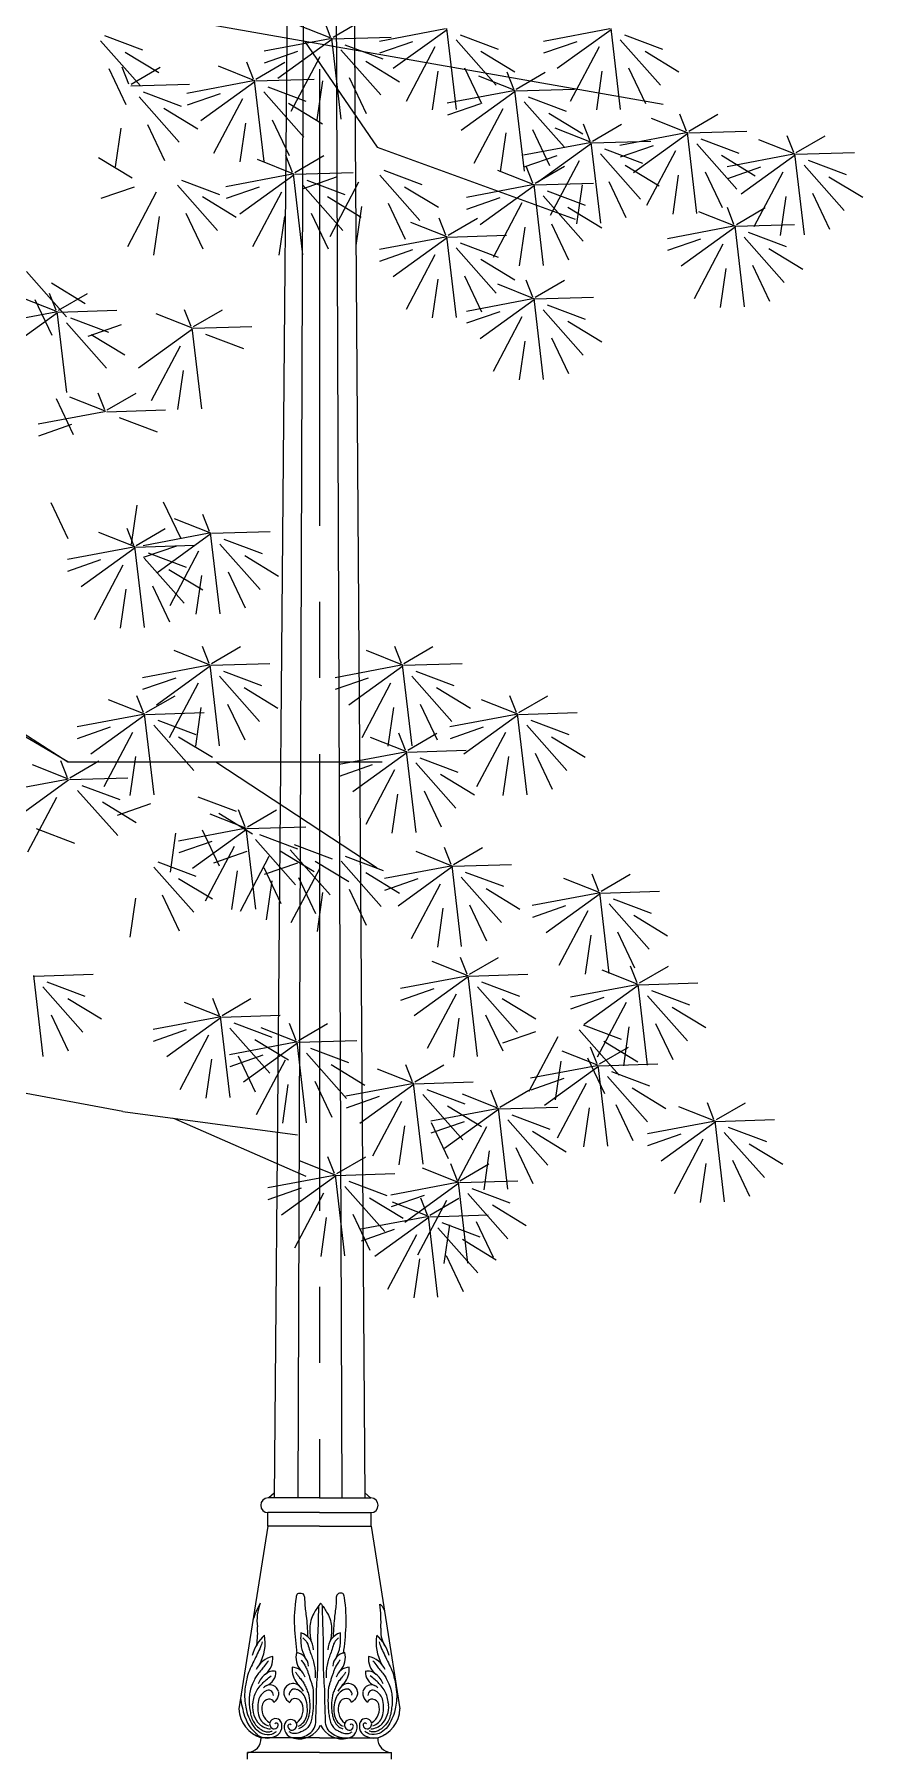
# Model space of a CAD drawing. Header units: metres. Extents: x 563124 to 573994, y 2062953 to 2068466.
# Drawn here: x 572542.9 to 572545.77, y 2065112.97 to 2065118.92 of the extents above; entities that cross this region are included whole.
import ezdxf

# ---------------------------------------------------------------- set-up
doc = ezdxf.new("R2010")
doc.units = ezdxf.units.M
doc.linetypes.add('CENTER2', pattern=[1.125, 0.75, -0.125, 0.125, -0.125])
for name, color, linetype in [('1-CAY XANH', 7, 'CONTINUOUS'), ('Den', 7, 'CONTINUOUS'), ('MATCATDUONG', 8, 'CONTINUOUS')]:
    doc.layers.add(name, color=color, linetype=linetype)

# ---------------------------------------------------------------- blocks, each defined once
blk = doc.blocks.new('den2')
at = {"layer": 'Den', "color": 7}
for p, q in [((-0.451, 52.896), (-0.749, 18.16)), ((0.492, 52.861), (0.738, 18.16)), ((-0.005, 18.16), (-0.85, 18.16)), ((-0.748, 18.238), (-0.836, 18.16)), ((-0.005, 18.16), (0.84, 18.16)), ((0.738, 18.244), (0.834, 18.16)), ((-0.854, 17.696), (-0.854, 17.92)), ((0.844, 17.696), (0.844, 17.92)), ((-0.854, 17.696), (-1.328, 14.698)), ((0.844, 17.696), (1.317, 14.698)), ((-1.187, 13.873), (-1.187, 13.978)), ((1.177, 13.873), (1.177, 13.978))]:
    blk.add_line(p, q, dxfattribs=at)
at = {"layer": 'Den', "color": 8}
for p, q in [((-0.24, 52.868), (-0.359, 18.16)), ((0.227, 52.881), (0.365, 18.16)), ((-0.005, 17.92), (-0.854, 17.92)), ((-0.005, 17.92), (-0.85, 17.92)), ((-0.005, 17.92), (0.844, 17.92)), ((-0.005, 17.696), (-0.854, 17.696)), ((-0.005, 17.696), (0.844, 17.696)), ((-0.005, 14.22), (-0.963, 14.22)), ((-0.005, 14.22), (0.952, 14.22)), ((-0.005, 14.22), (0.952, 14.22)), ((-0.005, 13.978), (-1.187, 13.978)), ((-0.005, 13.978), (1.177, 13.978))]:
    blk.add_line(p, q, dxfattribs=at)
at = {"layer": 'Den', "color": 5, "linetype": 'CENTER2', "ltscale": 10}
blk.add_line((-0.004, 52.878), (-0.006, 18.16), dxfattribs=at)
at = {"layer": 'Den', "color": 7}
for centre, radius, start, end in [((-0.85, 18.04), 0.12, 90, 270), ((0.84, 18.04), 0.12, 270, 90), ((-0.799, 14.723), 0.529, 182.7361, 251.9742), ((0.789, 14.723), 0.529, 288.0258, 357.2639), ((-1.197, 14.211), 0.234, 272.3234, 2.074), ((1.186, 14.211), 0.234, 177.926, 267.6766)]:
    blk.add_arc(centre, radius, start, end, dxfattribs=at)
at = {"layer": 'Den', "color": 8}
for centre, radius, start, end in [((0.361, 15.689), 1.532, 151.0141, 162.13), ((-0.237, 16.146), 0.795, 158.9473, 187.5671), ((-1.357, 16.123), 2.363, 357.6044, 7.11), ((-0.389, 15.366), 0.751, 133.7354, 163.7783), ((-2.198, 15.938), 1.178, 350.7904, 5.0433), ((-1.614, 15.782), 0.717, 330.204, 10.2208), ((0.601, 15.849), 0.915, 174.0376, 188.402), ((-0.385, 15.674), 0.28, 358.5171, 74.2954), ((0.414, 15.674), 0.28, 105.7046, 181.4829), ((-0.572, 15.849), 0.915, 351.598, 5.9624), ((1.643, 15.782), 0.717, 169.7792, 209.796), ((0.418, 15.366), 0.751, 16.2217, 46.2646), ((1.4, 15.968), 0.4, 171.9075, 213.1477), ((-0.685, 15.165), 0.403, 102.7156, 153.7404), ((-1.093, 15.518), 0.322, 308.6914, 7.1951), ((-0.047, 15.543), 0.344, 166.5414, 217.9278), ((-0.432, 15.378), 0.25, 4.9041, 78.5629), ((0.394, 15.86), 0.712, 191.681, 206.1964), ((0.461, 15.378), 0.25, 101.4371, 175.0959), ((-0.365, 15.86), 0.712, 333.8036, 348.319), ((0.076, 15.543), 0.344, 322.0722, 13.4586), ((1.122, 15.518), 0.322, 172.8049, 231.3086), ((0.714, 15.165), 0.403, 26.2596, 77.2844), ((-0.695, 14.992), 0.337, 125.5722, 160.074), ((-0.761, 15.12), 0.196, 77.743, 131.6503), ((-0.954, 15.3), 0.234, 290.768, 2.8036), ((-0.076, 15.356), 0.38, 176.4046, 219.414), ((-0.46, 15.149), 0.23, 17.6374, 88.6668), ((0.489, 15.149), 0.23, 91.3332, 162.3626), ((0.105, 15.356), 0.38, 320.586, 3.5954), ((0.983, 15.3), 0.234, 177.1964, 249.232), ((0.79, 15.12), 0.196, 48.3497, 102.257), ((0.724, 14.992), 0.337, 19.926, 54.4278), ((-0.782, 14.785), 0.23, 118.0463, 167.0911), ((-0.82, 14.944), 0.146, 67.7783, 137.0148), ((-0.843, 14.921), 0.082, 357.4618, 125.2656), ((-0.816, 14.95), 0.14, 11.9811, 68.3401), ((-0.816, 14.95), 0.14, 11.9811, 68.3401), ((-0.446, 14.963), 0.147, 118.2329, 174.5919), ((-0.442, 14.958), 0.154, 49.5582, 118.7947), ((-0.415, 14.936), 0.0862, 61.3074, 189.1112), ((-0.462, 14.787), 0.242, 19.4819, 68.5267), ((-0.867, 14.617), 0.704, 31.9376, 44.9931), ((0.491, 14.787), 0.242, 111.4733, 160.5181), ((0.896, 14.617), 0.704, 135.0069, 148.0624), ((0.471, 14.958), 0.154, 61.2053, 130.4418), ((0.444, 14.936), 0.0862, 350.8888, 118.6926), ((0.475, 14.963), 0.147, 5.4081, 61.7671), ((0.845, 14.95), 0.14, 111.6599, 168.0189), ((0.845, 14.95), 0.14, 111.6599, 168.0189), ((0.872, 14.921), 0.082, 54.7344, 182.5382), ((0.849, 14.944), 0.146, 42.9852, 112.2217), ((0.811, 14.785), 0.23, 12.9089, 61.9537), ((-0.693, 14.729), 0.411, 175.192, 223.3153), ((-0.505, 14.72), 0.515, 166.9535, 197.5306), ((-0.683, 14.698), 0.268, 163.6762, 238.7056), ((-0.83, 14.742), 0.114, 94.9061, 164.0131), ((-0.828, 14.784), 0.0732, 13.0849, 99.5678), ((-0.414, 14.791), 0.0768, 87.0051, 173.4881), ((-0.407, 14.747), 0.12, 22.5599, 91.6669), ((-0.554, 14.684), 0.281, 307.8674, 22.8968), ((-0.743, 14.686), 0.54, 349.0424, 19.6195), ((0.772, 14.686), 0.54, 160.3805, 190.9576), ((0.583, 14.684), 0.281, 157.1032, 232.1326), ((0.435, 14.747), 0.12, 88.3331, 157.4401), ((0.443, 14.791), 0.0768, 6.5119, 92.9949), ((0.857, 14.784), 0.0732, 80.4322, 166.9151), ((0.712, 14.698), 0.268, 301.2944, 16.3238), ((0.859, 14.742), 0.114, 15.9869, 85.0939), ((0.721, 14.729), 0.411, 316.6847, 4.808), ((0.534, 14.72), 0.515, 342.4694, 13.0465), ((-0.776, 14.641), 0.232, 198.9169, 253.3895), ((-0.788, 14.667), 0.3, 227.2398, 265.5721), ((-0.74, 14.451), 0.0845, 167.7566, 264.8099), ((-0.727, 14.436), 0.101, 29.8809, 160.8842), ((-0.796, 14.409), 0.175, 284.404, 26.2385), ((-0.747, 14.432), 0.0642, 269.8464, 354.8546), ((-0.713, 14.432), 0.0304, 347.338, 142.8713), ((-0.402, 14.396), 0.184, 160.3345, 262.1689), ((-0.478, 14.416), 0.106, 25.6887, 156.692), ((-0.492, 14.411), 0.0319, 43.7017, 199.235), ((-0.456, 14.414), 0.0674, 191.7184, 276.7265), ((-0.466, 14.434), 0.0887, 281.763, 18.8164), ((-0.339, 14.596), 0.392, 256.9616, 334.331), ((-0.451, 14.635), 0.243, 293.1835, 347.6561), ((0.368, 14.596), 0.392, 205.669, 283.0384), ((0.48, 14.635), 0.243, 192.3439, 246.8165), ((0.495, 14.434), 0.0887, 161.1836, 258.237), ((0.507, 14.416), 0.106, 23.308, 154.3113), ((0.431, 14.396), 0.184, 277.8311, 19.6655), ((0.485, 14.414), 0.0674, 263.2735, 348.2816), ((0.521, 14.411), 0.0319, 340.765, 136.2983), ((0.825, 14.409), 0.175, 153.7615, 255.596), ((0.756, 14.436), 0.101, 19.1158, 150.1191), ((0.742, 14.432), 0.0304, 37.1287, 192.662), ((0.776, 14.432), 0.0642, 185.1454, 270.1536), ((0.769, 14.451), 0.0845, 275.1901, 12.2434), ((0.817, 14.667), 0.3, 274.4279, 312.7602), ((0.805, 14.641), 0.232, 286.6105, 341.0831), ((-0.863, 14.489), 0.273, 231.5883, 293.8669), ((0.892, 14.489), 0.273, 246.1331, 308.4117)]:
    blk.add_arc(centre, radius, start, end, dxfattribs=at)
at = {"layer": 'Den', "color": 8, "linetype": 'Continuous', "ltscale": 0.5}
for points in [[(-0.371, 15.606), (-0.384, 16.528), (-0.359, 16.589), (-0.285, 16.589), (-0.248, 16.454), (-0.224, 16.221), (-0.199, 15.889)], [(0.391, 15.606), (0.404, 16.528), (0.379, 16.589), (0.305, 16.589), (0.268, 16.454), (0.244, 16.221), (0.219, 15.889)]]:
    blk.add_spline(points, degree=3, dxfattribs=at)
at = {"layer": 'Den', "color": 8}
for points in [[(-0.369, 14.214), (-0.244, 14.249), (-0.148, 14.308), (-0.08, 14.408), (-0.064, 14.541), (-0.058, 14.712), (-0.055, 14.846), (-0.049, 15.071), (-0.035, 15.283), (-0.034, 15.507), (-0.034, 15.659), (-0.028, 15.945), (-0.022, 16.102), (-0.016, 16.394)], [(0.014, 16.432), (-0.039, 16.361), (-0.084, 16.287), (-0.136, 16.179), (-0.163, 16.053), (-0.147, 15.833), (-0.144, 15.818)], [(0.014, 16.432), (0.068, 16.361), (0.113, 16.287), (0.165, 16.179), (0.192, 16.053), (0.176, 15.833), (0.173, 15.818)], [(0.398, 14.214), (0.273, 14.249), (0.177, 14.308), (0.109, 14.408), (0.093, 14.541), (0.087, 14.712), (0.084, 14.846), (0.078, 15.071), (0.064, 15.283), (0.063, 15.507), (0.063, 15.659), (0.057, 15.945), (0.051, 16.102), (0.045, 16.394)], [(0.987, 16.416), (1.008, 16.4), (1.06, 16.32), (1.064, 16.314)], [(-0.279, 15.865), (-0.211, 15.786), (-0.172, 15.678), (-0.138, 15.577), (-0.11, 15.492), (-0.087, 15.39), (-0.076, 15.305), (-0.076, 15.204)], [(0.308, 15.865), (0.24, 15.786), (0.201, 15.678), (0.167, 15.577), (0.139, 15.492), (0.116, 15.39), (0.105, 15.305), (0.105, 15.204)], [(-0.946, 15.799), (-0.974, 15.713), (-1.027, 15.599), (-1.083, 15.481), (-1.142, 15.359), (-1.19, 15.225), (-1.223, 15.058), (-1.235, 14.893), (-1.219, 14.755), (-1.196, 14.642), (-1.14, 14.495), (-1.062, 14.375), (-0.944, 14.294), (-0.788, 14.282), (-0.712, 14.326)], [(0.975, 15.799), (1.003, 15.713), (1.056, 15.599), (1.112, 15.481), (1.171, 15.359), (1.219, 15.225), (1.252, 15.058), (1.264, 14.893), (1.248, 14.755), (1.225, 14.642), (1.169, 14.495), (1.091, 14.375), (0.973, 14.294), (0.817, 14.282), (0.741, 14.326)], [(-0.84, 15.487), (-0.907, 15.406), (-0.959, 15.338), (-1.02, 15.264), (-1.064, 15.193), (-1.103, 15.109), (-1.145, 14.992), (-1.158, 14.89), (-1.16, 14.789), (-1.148, 14.686), (-1.13, 14.587), (-1.095, 14.497), (-1.037, 14.417), (-0.965, 14.356), (-0.896, 14.325), (-0.837, 14.32), (-0.781, 14.332)], [(-1.103, 14.763), (-1.09, 14.839), (-1.063, 14.943), (-1.013, 15.029), (-0.943, 15.113), (-0.881, 15.173), (-0.801, 15.241)], [(-0.308, 15.503), (-0.268, 15.447), (-0.228, 15.379), (-0.203, 15.321), (-0.185, 15.267), (-0.166, 15.213), (-0.145, 15.149), (-0.129, 15.097), (-0.112, 15.029), (-0.108, 14.95), (-0.106, 14.85), (-0.108, 14.741), (-0.114, 14.652), (-0.128, 14.566), (-0.148, 14.479), (-0.184, 14.405), (-0.24, 14.354), (-0.294, 14.325), (-0.363, 14.298), (-0.443, 14.293), (-0.502, 14.321)], [(-0.397, 15.299), (-0.368, 15.258), (-0.331, 15.208), (-0.281, 15.15), (-0.248, 15.088), (-0.215, 15.013), (-0.186, 14.939), (-0.173, 14.868), (-0.165, 14.785), (-0.165, 14.719), (-0.171, 14.636), (-0.186, 14.566), (-0.216, 14.484), (-0.245, 14.44), (-0.272, 14.414), (-0.302, 14.39), (-0.352, 14.367)], [(0.337, 15.503), (0.297, 15.447), (0.257, 15.379), (0.232, 15.321), (0.214, 15.267), (0.195, 15.213), (0.174, 15.149), (0.158, 15.097), (0.141, 15.029), (0.137, 14.95), (0.135, 14.85), (0.137, 14.741), (0.143, 14.652), (0.157, 14.566), (0.177, 14.479), (0.213, 14.405), (0.269, 14.354), (0.322, 14.325), (0.392, 14.298), (0.472, 14.293), (0.531, 14.321)], [(0.426, 15.299), (0.397, 15.258), (0.36, 15.208), (0.31, 15.15), (0.277, 15.088), (0.244, 15.013), (0.215, 14.939), (0.202, 14.868), (0.194, 14.785), (0.194, 14.719), (0.2, 14.636), (0.215, 14.566), (0.245, 14.484), (0.274, 14.44), (0.301, 14.414), (0.331, 14.39), (0.381, 14.367)], [(0.869, 15.487), (0.936, 15.406), (0.988, 15.338), (1.049, 15.264), (1.093, 15.193), (1.132, 15.109), (1.174, 14.992), (1.187, 14.89), (1.189, 14.789), (1.177, 14.686), (1.159, 14.587), (1.124, 14.497), (1.066, 14.417), (0.994, 14.356), (0.925, 14.325), (0.866, 14.32), (0.81, 14.332)], [(1.132, 14.763), (1.119, 14.839), (1.092, 14.943), (1.042, 15.029), (0.972, 15.113), (0.91, 15.173), (0.83, 15.241)], [(-0.679, 14.979), (-0.682, 14.909), (-0.756, 14.8)], [(-0.593, 14.976), (-0.581, 14.904), (-0.49, 14.799)], [(0.622, 14.976), (0.61, 14.904), (0.519, 14.799)], [(0.708, 14.979), (0.711, 14.909), (0.785, 14.8)]]:
    blk.add_spline(points, degree=3, dxfattribs=at)
at = {"layer": 'Den', "color": 8, "linetype": 'Continuous', "ltscale": 0.5}
blk.add_open_spline([(-1.301, 14.867), (-1.291, 14.792), (-1.213, 14.425), (-1.099, 14.336), (-1.023, 14.276)], degree=3, knots=[0.760299, 0.760299, 0.760299, 0.760299, 1.6959, 3.547826, 3.547826, 3.547826, 3.547826], dxfattribs=at)
blk.add_open_spline([(-1.288, 14.909), (-1.289, 14.914), (-1.291, 14.917), (-1.293, 14.92)], degree=3, dxfattribs=at)
blk = doc.blocks.new('ca')
at = {"layer": '1-CAY XANH', "color": 3}
for p, q in [((-9.155, 39.939), (-17.413, 38.487)), ((-12.329, 39.52), (-12.775, 39.78)), ((-12.311, 39.496), (-11.753, 39.717)), ((-12.292, 39.52), (-12.19, 39.78)), ((-16.815, 39.555), (-17.401, 39.335)), ((-16.753, 39.477), (-17.37, 38.781)), ((-16.757, 38.406), (-16.611, 39.653)), ((-16.614, 39.633), (-15.782, 39.033)), ((-16.59, 39.645), (-15.57, 39.453)), ((-16.082, 39.448), (-15.572, 39.27)), ((-14.288, 39.555), (-14.874, 39.335)), ((-14.225, 39.477), (-14.842, 38.781)), ((-14.229, 38.406), (-14.083, 39.653)), ((-14.086, 39.633), (-13.255, 39.033)), ((-14.062, 39.645), (-13.042, 39.453)), ((-13.555, 39.448), (-13.044, 39.27)), ((-12.322, 39.493), (-13.225, 39.52)), ((-11.891, 39.458), (-13.008, 37.822)), ((-12.454, 38.254), (-12.308, 39.5)), ((-12.311, 39.48), (-11.479, 38.88)), ((-12.287, 39.493), (-11.267, 39.301)), ((-8.809, 39.542), (-9.395, 39.322)), ((-8.747, 39.464), (-9.364, 38.768)), ((-17.135, 39.301), (-17.655, 38.985)), ((-16.426, 39.369), (-15.981, 38.528)), ((-14.607, 39.301), (-15.127, 38.985)), ((-13.898, 39.369), (-13.453, 38.528)), ((-12.512, 39.402), (-13.098, 39.182)), ((-12.45, 39.324), (-13.067, 38.628)), ((-12.123, 39.216), (-11.678, 38.375)), ((-11.779, 39.295), (-11.269, 39.118)), ((-9.128, 39.289), (-9.648, 38.972)), ((-16.881, 39.048), (-17.143, 38.495)), ((-16.47, 38.997), (-16.384, 38.397)), ((-15.15, 38.719), (-15.597, 38.979)), ((-15.132, 38.695), (-14.574, 38.916)), ((-15.114, 38.719), (-15.011, 38.979)), ((-14.353, 39.048), (-14.615, 38.495)), ((-13.943, 38.997), (-13.857, 38.397)), ((-12.832, 39.149), (-13.352, 38.832)), ((-12.578, 38.895), (-12.84, 38.342)), ((-11.141, 38.871), (-11.588, 39.131)), ((-11.123, 38.848), (-10.565, 39.069)), ((-11.105, 38.871), (-11.002, 39.131)), ((-9.222, 38.795), (-9.668, 39.055)), ((-9.185, 38.795), (-9.083, 39.055)), ((-8.875, 39.035), (-9.137, 38.482)), ((-15.144, 38.692), (-16.046, 38.719)), ((-15.275, 37.453), (-15.13, 38.699)), ((-15.132, 38.68), (-14.301, 38.079)), ((-15.108, 38.692), (-14.088, 38.5)), ((-12.167, 38.844), (-12.081, 38.245)), ((-11.134, 38.844), (-12.037, 38.872)), ((-11.325, 38.754), (-11.911, 38.534)), ((-11.263, 38.676), (-11.88, 37.98)), ((-11.266, 37.605), (-11.121, 38.852)), ((-11.123, 38.832), (-10.292, 38.232)), ((-11.099, 38.844), (-10.079, 38.652)), ((-10.592, 38.647), (-10.082, 38.469)), ((-9.215, 38.768), (-10.118, 38.795)), ((-9.405, 38.677), (-9.991, 38.457)), ((-15.334, 38.601), (-15.92, 38.381)), ((-15.272, 38.523), (-15.889, 37.827)), ((-14.944, 38.416), (-14.499, 37.574)), ((-14.601, 38.494), (-14.091, 38.317)), ((-11.644, 38.501), (-12.164, 38.184)), ((-10.935, 38.568), (-10.49, 37.727)), ((-9.725, 38.424), (-10.245, 38.107)), ((-9.343, 38.599), (-9.96, 37.903)), ((-17.807, 38.07), (-18.254, 38.331)), ((-17.789, 38.047), (-17.231, 38.268)), ((-17.771, 38.07), (-17.668, 38.331)), ((-16.326, 37.918), (-16.773, 38.178)), ((-16.308, 37.894), (-15.75, 38.115)), ((-16.289, 37.918), (-16.187, 38.178)), ((-15.653, 38.348), (-16.173, 38.031)), ((-11.39, 38.247), (-11.653, 37.694)), ((-10.98, 38.196), (-10.894, 37.596)), ((-9.471, 38.171), (-9.733, 37.617)), ((-9.06, 38.119), (-8.974, 37.52)), ((-19.462, 37.741), (-19.908, 38.001)), ((-19.444, 37.717), (-18.885, 37.938)), ((-19.425, 37.741), (-19.323, 38.001)), ((-17.801, 38.043), (-18.703, 38.071)), ((-17.991, 37.953), (-18.577, 37.733)), ((-17.929, 37.875), (-18.546, 37.179)), ((-17.932, 36.804), (-17.787, 38.051)), ((-17.789, 38.031), (-16.958, 37.431)), ((-17.765, 38.043), (-16.745, 37.851)), ((-17.258, 37.846), (-16.748, 37.668)), ((-16.319, 37.891), (-17.222, 37.918)), ((-16.451, 36.652), (-16.305, 37.898)), ((-16.308, 37.879), (-15.477, 37.278)), ((-16.284, 37.891), (-15.264, 37.699)), ((-15.4, 38.095), (-15.662, 37.541)), ((-14.989, 38.043), (-14.903, 37.444)), ((-19.455, 37.714), (-20.358, 37.741)), ((-19.645, 37.623), (-20.231, 37.403)), ((-19.587, 36.475), (-19.441, 37.721)), ((-19.444, 37.702), (-18.612, 37.101)), ((-19.419, 37.714), (-18.4, 37.522)), ((-18.31, 37.7), (-18.83, 37.383)), ((-17.601, 37.767), (-17.156, 36.926)), ((-16.51, 37.8), (-17.096, 37.58)), ((-16.447, 37.722), (-17.065, 37.026)), ((-16.12, 37.615), (-15.675, 36.773)), ((-13.008, 37.822), (-16.056, 36.715)), ((-15.777, 37.693), (-15.266, 37.516)), ((-11.741, 37.435), (-12.187, 37.695)), ((-11.723, 37.411), (-11.165, 37.632)), ((-11.704, 37.435), (-11.602, 37.695)), ((-8.716, 37.667), (-9.236, 37.35)), ((-19.965, 37.37), (-20.485, 37.053)), ((-19.583, 37.545), (-20.2, 36.849)), ((-19.255, 37.438), (-18.811, 36.596)), ((-18.912, 37.516), (-18.402, 37.339)), ((-18.057, 37.446), (-18.319, 36.893)), ((-17.646, 37.395), (-17.56, 36.795)), ((-16.829, 37.547), (-17.349, 37.23)), ((-15.444, 37.269), (-15.891, 37.53)), ((-15.426, 37.246), (-14.868, 37.467)), ((-15.407, 37.269), (-15.305, 37.53)), ((-13.112, 37.47), (-13.698, 37.25)), ((-13.05, 37.392), (-13.667, 36.696)), ((-11.734, 37.408), (-12.637, 37.435)), ((-11.925, 37.317), (-12.51, 37.097)), ((-12.379, 37.363), (-11.869, 37.185)), ((-11.866, 36.169), (-11.72, 37.415)), ((-11.723, 37.395), (-10.892, 36.795)), ((-11.699, 37.408), (-10.679, 37.216)), ((-9.996, 37.317), (-10.582, 37.097)), ((-19.711, 37.116), (-19.973, 36.563)), ((-19.3, 37.065), (-19.214, 36.466)), ((-16.575, 37.294), (-16.837, 36.74)), ((-15.437, 37.242), (-16.34, 37.27)), ((-15.628, 37.152), (-16.214, 36.932)), ((-15.566, 37.074), (-16.183, 36.378)), ((-16.165, 37.242), (-16.079, 36.643)), ((-15.569, 36.003), (-15.424, 37.25)), ((-15.426, 37.23), (-14.595, 36.63)), ((-15.402, 37.242), (-14.382, 37.05)), ((-14.895, 37.045), (-14.385, 36.867)), ((-13.431, 37.216), (-13.951, 36.9)), ((-12.244, 37.064), (-12.764, 36.747)), ((-12.722, 37.284), (-12.277, 36.443)), ((-11.862, 37.239), (-12.479, 36.543)), ((-11.535, 37.131), (-11.09, 36.29)), ((-11.192, 37.21), (-10.681, 37.033)), ((-10.316, 37.064), (-10.836, 36.747)), ((-9.934, 37.239), (-10.551, 36.543)), ((-9.607, 37.131), (-9.162, 36.29)), ((-9.264, 37.21), (-8.753, 37.033)), ((-18.54, 36.633), (-18.986, 36.893)), ((-18.522, 36.609), (-17.963, 36.83)), ((-18.503, 36.633), (-18.401, 36.893)), ((-15.947, 36.899), (-16.467, 36.582)), ((-15.238, 36.966), (-14.793, 36.125)), ((-13.177, 36.963), (-13.44, 36.41)), ((-12.767, 36.912), (-12.681, 36.312)), ((-11.99, 36.81), (-12.252, 36.257)), ((-10.062, 36.81), (-10.324, 36.257)), ((-18.533, 36.606), (-19.436, 36.634)), ((-18.723, 36.516), (-19.309, 36.295)), ((-18.665, 35.367), (-18.519, 36.613)), ((-18.522, 36.594), (-17.69, 35.993)), ((-18.497, 36.606), (-17.477, 36.414)), ((-15.693, 36.645), (-15.956, 36.092)), ((-15.283, 36.594), (-15.197, 35.995)), ((-14.104, 36.468), (-14.551, 36.729)), ((-14.086, 36.445), (-13.528, 36.666)), ((-14.067, 36.468), (-13.965, 36.729)), ((-11.579, 36.759), (-11.494, 36.16)), ((-9.651, 36.759), (-9.565, 36.16)), ((-19.042, 36.262), (-19.563, 35.945)), ((-18.661, 36.437), (-19.278, 35.741)), ((-18.333, 36.33), (-17.889, 35.488)), ((-17.99, 36.409), (-17.48, 36.231)), ((-14.097, 36.441), (-15, 36.469)), ((-14.288, 36.351), (-14.874, 36.131)), ((-14.225, 36.273), (-14.842, 35.577)), ((-14.229, 35.202), (-14.083, 36.449)), ((-14.086, 36.429), (-13.255, 35.829)), ((-14.062, 36.441), (-13.042, 36.25)), ((-18.789, 36.009), (-19.051, 35.455)), ((-14.607, 36.098), (-15.127, 35.781)), ((-13.898, 36.165), (-13.453, 35.324)), ((-13.555, 36.244), (-13.044, 36.066)), ((-18.378, 35.957), (-18.292, 35.358)), ((-15.444, 35.515), (-15.891, 35.775)), ((-15.407, 35.515), (-15.305, 35.775)), ((-14.353, 35.844), (-14.615, 35.291)), ((-13.943, 35.793), (-13.857, 35.194)), ((-7.991, 35.733), (-8.511, 35.417)), ((-7.609, 35.908), (-8.226, 35.213)), ((-15.437, 35.488), (-16.34, 35.516)), ((-15.569, 34.249), (-15.424, 35.495)), ((-15.426, 35.491), (-14.868, 35.713)), ((-15.426, 35.476), (-14.595, 34.875)), ((-15.402, 35.488), (-14.382, 35.296)), ((-8.102, 35.313), (-8.549, 35.573)), ((-8.084, 35.289), (-7.526, 35.511)), ((-8.065, 35.313), (-7.963, 35.573)), ((-7.737, 35.48), (-7.999, 34.927)), ((-15.628, 35.398), (-16.214, 35.177)), ((-15.566, 35.319), (-16.183, 34.623)), ((-15.238, 35.212), (-14.793, 34.37)), ((-14.895, 35.291), (-14.385, 35.113)), ((-10.181, 35.062), (-10.627, 35.322)), ((-10.163, 35.038), (-9.604, 35.26)), ((-10.144, 35.062), (-10.042, 35.322)), ((-8.095, 35.286), (-8.998, 35.314)), ((-8.286, 35.196), (-8.872, 34.975)), ((-8.227, 34.047), (-8.081, 35.293)), ((-8.084, 35.274), (-7.253, 34.673)), ((-8.06, 35.286), (-7.04, 35.094)), ((-15.947, 35.144), (-16.467, 34.827)), ((-10.174, 35.035), (-11.077, 35.063)), ((-10.364, 34.945), (-10.95, 34.725)), ((-10.306, 33.796), (-10.16, 35.043)), ((-10.163, 35.023), (-9.331, 34.423)), ((-8.605, 34.942), (-9.125, 34.626)), ((-9.064, 35.089), (-8.554, 34.911)), ((-8.224, 35.117), (-8.841, 34.421)), ((-15.693, 34.891), (-15.956, 34.337)), ((-15.283, 34.839), (-15.197, 34.24)), ((-9.974, 34.759), (-9.53, 33.918)), ((-10.019, 34.387), (-9.933, 33.787)), ((-8.852, 33.778), (-9.299, 34.038)), ((-8.834, 33.754), (-8.276, 33.976)), ((-8.815, 33.778), (-8.713, 34.038)), ((-8.067, 33.955), (-8.329, 33.401)), ((-8.845, 33.751), (-9.748, 33.779)), ((-9.036, 33.661), (-9.622, 33.441)), ((-8.81, 33.751), (-7.79, 33.559)), ((-8.303, 33.554), (-7.792, 33.376)), ((-9.715, 32.363), (-9.978, 31.809)), ((-9.305, 32.311), (-9.219, 31.712)), ((-7.984, 32.353), (-8.246, 31.8)), ((-10.447, 31.883), (-9.889, 32.104)), ((-10.428, 31.907), (-10.326, 32.167)), ((-10.458, 31.88), (-11.361, 31.908)), ((-10.649, 31.789), (-11.235, 31.569)), ((-10.59, 30.641), (-10.444, 31.887)), ((-10.447, 31.868), (-9.616, 31.267)), ((-10.423, 31.88), (-9.403, 31.688)), ((-9.299, 31.693), (-9.745, 31.953)), ((-9.281, 31.669), (-8.723, 31.891)), ((-9.262, 31.693), (-9.16, 31.953)), ((-10.968, 31.536), (-11.488, 31.219)), ((-10.587, 31.711), (-11.204, 31.015)), ((-10.259, 31.604), (-9.814, 30.762)), ((-9.292, 31.666), (-10.195, 31.694)), ((-9.482, 31.576), (-10.068, 31.356)), ((-9.42, 31.497), (-10.037, 30.802)), ((-9.916, 31.682), (-9.405, 31.505)), ((-9.424, 30.427), (-9.278, 31.673)), ((-9.281, 31.654), (-8.45, 31.053)), ((-9.257, 31.666), (-8.237, 31.474)), ((-10.714, 31.283), (-10.976, 30.729)), ((-9.802, 31.322), (-10.322, 31.006)), ((-10.304, 31.231), (-10.218, 30.632)), ((-9.093, 31.39), (-8.648, 30.548)), ((-8.749, 31.469), (-8.239, 31.291)), ((-9.548, 31.069), (-9.81, 30.515)), ((-9.137, 31.018), (-9.051, 30.418)), ((-13.421, 29.874), (-13.868, 30.134)), ((-13.403, 29.85), (-12.845, 30.072)), ((-13.384, 29.874), (-13.282, 30.134)), ((-10.457, 29.874), (-10.903, 30.134)), ((-10.439, 29.85), (-9.881, 30.072)), ((-10.42, 29.874), (-10.318, 30.134)), ((-13.414, 29.847), (-14.317, 29.875)), ((-13.605, 29.757), (-14.191, 29.537)), ((-13.543, 29.679), (-14.16, 28.983)), ((-13.546, 28.608), (-13.4, 29.855)), ((-13.403, 29.835), (-12.572, 29.235)), ((-13.379, 29.847), (-12.359, 29.655)), ((-12.872, 29.65), (-12.361, 29.472)), ((-10.45, 29.847), (-11.353, 29.875)), ((-10.641, 29.757), (-11.226, 29.537)), ((-10.578, 29.679), (-11.195, 28.983)), ((-10.582, 28.608), (-10.436, 29.855)), ((-10.439, 29.835), (-9.608, 29.235)), ((-10.415, 29.847), (-9.395, 29.655)), ((-9.908, 29.65), (-9.397, 29.472)), ((-15.191, 29.117), (-15.638, 29.378)), ((-15.155, 29.117), (-15.052, 29.378)), ((-13.924, 29.503), (-14.444, 29.187)), ((-13.215, 29.571), (-12.77, 28.73)), ((-10.96, 29.503), (-11.48, 29.187)), ((-10.251, 29.571), (-9.806, 28.73)), ((-9.448, 29.117), (-9.895, 29.378)), ((-9.411, 29.117), (-9.309, 29.378)), ((-15.184, 29.09), (-16.087, 29.118)), ((-15.173, 29.094), (-14.615, 29.315)), ((-13.67, 29.25), (-13.932, 28.697)), ((-13.26, 29.199), (-13.174, 28.599)), ((-10.706, 29.25), (-10.968, 28.697)), ((-9.441, 29.09), (-10.344, 29.118)), ((-10.295, 29.199), (-10.21, 28.599)), ((-9.43, 29.094), (-8.872, 29.315)), ((-15.375, 29), (-15.961, 28.78)), ((-15.313, 28.922), (-15.93, 28.226)), ((-15.316, 27.851), (-15.171, 29.098)), ((-15.173, 29.078), (-14.342, 28.478)), ((-15.149, 29.09), (-14.129, 28.898)), ((-14.642, 28.893), (-14.132, 28.715)), ((-9.632, 29), (-10.218, 28.78)), ((-9.57, 28.922), (-10.187, 28.226)), ((-9.573, 27.851), (-9.427, 29.098)), ((-9.43, 29.078), (-8.599, 28.478)), ((-9.406, 29.09), (-8.386, 28.898)), ((-8.899, 28.893), (-8.389, 28.715)), ((-15.694, 28.747), (-16.214, 28.43)), ((-14.985, 28.814), (-14.54, 27.973)), ((-13.483, 28.539), (-13.929, 28.799)), ((-13.465, 28.515), (-12.907, 28.736)), ((-13.446, 28.539), (-13.344, 28.799)), ((-9.951, 28.747), (-10.471, 28.43)), ((-9.242, 28.814), (-8.797, 27.973)), ((-15.44, 28.493), (-15.703, 27.94)), ((-15.03, 28.442), (-14.944, 27.842)), ((-13.476, 28.511), (-14.379, 28.539)), ((-13.666, 28.421), (-14.252, 28.201)), ((-13.604, 28.343), (-14.221, 27.647)), ((-13.608, 27.272), (-13.462, 28.519)), ((-13.465, 28.499), (-12.633, 27.899)), ((-13.441, 28.511), (-12.421, 28.32)), ((-12.933, 28.314), (-12.423, 28.136)), ((-9.287, 28.442), (-9.201, 27.842)), ((-8.275, 28.116), (-8.721, 28.376)), ((-8.257, 28.092), (-7.699, 28.313)), ((-8.238, 28.116), (-8.136, 28.376)), ((-13.986, 28.168), (-14.506, 27.851)), ((-13.277, 28.235), (-12.832, 27.394)), ((-8.268, 28.089), (-9.171, 28.116)), ((-8.257, 28.077), (-7.426, 27.476)), ((-8.233, 28.089), (-7.213, 27.897)), ((-13.732, 27.914), (-13.994, 27.361)), ((-13.321, 27.863), (-13.235, 27.264)), ((-10.249, 27.82), (-10.835, 27.6)), ((-8.459, 27.998), (-9.044, 27.778)), ((-8.396, 27.92), (-9.013, 27.224)), ((-8.069, 27.812), (-7.624, 26.971)), ((-11.013, 27.359), (-11.459, 27.619)), ((-10.569, 27.567), (-11.089, 27.25)), ((-10.995, 27.335), (-10.436, 27.556)), ((-10.976, 27.359), (-10.874, 27.619)), ((-9.516, 27.713), (-9.006, 27.535)), ((-8.778, 27.745), (-9.298, 27.428)), ((-11.006, 27.332), (-11.909, 27.36)), ((-11.138, 26.093), (-10.992, 27.339)), ((-10.995, 27.32), (-10.163, 26.719)), ((-10.971, 27.332), (-9.951, 27.14)), ((-10.315, 27.313), (-10.577, 26.76)), ((-9.904, 27.262), (-9.818, 26.663)), ((-7.759, 27.331), (-8.345, 27.11)), ((-14.183, 26.78), (-14.629, 27.04)), ((-14.146, 26.78), (-14.044, 27.04)), ((-11.731, 27.086), (-12.317, 26.866)), ((-11.669, 27.007), (-12.286, 26.311)), ((-11.516, 26.988), (-12.036, 26.671)), ((-11.196, 27.242), (-11.782, 27.021)), ((-11.134, 27.163), (-11.751, 26.467)), ((-10.806, 27.056), (-10.362, 26.214)), ((-10.463, 27.135), (-9.953, 26.957)), ((-14.176, 26.753), (-15.079, 26.781)), ((-14.308, 25.514), (-14.162, 26.76)), ((-14.165, 26.756), (-13.607, 26.978)), ((-14.165, 26.741), (-13.333, 26.14)), ((-14.141, 26.753), (-13.121, 26.561)), ((-12.514, 26.908), (-13.1, 26.687)), ((-12.452, 26.829), (-13.069, 26.133)), ((-12.051, 26.832), (-12.571, 26.516)), ((-12.124, 26.722), (-11.679, 25.88)), ((-11.781, 26.801), (-11.27, 26.623)), ((-11.262, 26.735), (-11.524, 26.181)), ((-11.342, 26.9), (-10.897, 26.058)), ((-10.999, 26.979), (-10.488, 26.801)), ((-9.632, 26.819), (-10.218, 26.598)), ((-9.57, 26.74), (-10.187, 26.044)), ((-16.458, 26.367), (-16.905, 26.628)), ((-16.44, 26.344), (-15.882, 26.565)), ((-16.422, 26.367), (-16.32, 26.628)), ((-14.366, 26.663), (-14.952, 26.443)), ((-14.304, 26.584), (-14.921, 25.888)), ((-13.976, 26.477), (-13.532, 25.635)), ((-13.633, 26.556), (-13.123, 26.378)), ((-12.833, 26.654), (-13.353, 26.338)), ((-11.797, 26.579), (-12.059, 26.025)), ((-11.386, 26.528), (-11.3, 25.928)), ((-10.851, 26.683), (-10.765, 26.084)), ((-9.951, 26.565), (-10.471, 26.248)), ((-16.452, 26.34), (-17.354, 26.368)), ((-16.642, 26.25), (-17.228, 26.03)), ((-16.583, 25.101), (-16.438, 26.348)), ((-16.44, 26.328), (-15.609, 25.728)), ((-16.416, 26.34), (-15.396, 26.148)), ((-14.686, 26.409), (-15.206, 26.093)), ((-12.579, 26.401), (-12.841, 25.847)), ((-12.169, 26.349), (-12.083, 25.75)), ((-9.697, 26.312), (-9.96, 25.758)), ((-9.287, 26.26), (-9.201, 25.661)), ((-16.961, 25.997), (-17.481, 25.68)), ((-16.58, 26.172), (-17.197, 25.476)), ((-16.252, 26.064), (-15.807, 25.223)), ((-15.909, 26.143), (-15.399, 25.965)), ((-14.432, 26.156), (-14.694, 25.602)), ((-14.021, 26.105), (-13.935, 25.505)), ((-16.708, 25.743), (-16.97, 25.19)), ((-16.297, 25.692), (-16.211, 25.092)), ((-17.048, 24.955), (-17.494, 25.215)), ((-17.03, 24.931), (-16.471, 25.152)), ((-17.011, 24.955), (-16.909, 25.215)), ((-14.43, 25.088), (-14.876, 25.349)), ((-14.412, 25.065), (-13.854, 25.286)), ((-14.393, 25.088), (-14.291, 25.349)), ((-17.041, 24.928), (-17.944, 24.956)), ((-17.173, 23.689), (-17.027, 24.935)), ((-17.03, 24.916), (-16.198, 24.315)), ((-17.005, 24.928), (-15.985, 24.736)), ((-14.423, 25.061), (-15.326, 25.089)), ((-14.613, 24.971), (-15.199, 24.751)), ((-14.551, 24.893), (-15.168, 24.197)), ((-14.555, 23.822), (-14.409, 25.069)), ((-14.412, 25.049), (-13.58, 24.449)), ((-14.388, 25.061), (-13.368, 24.869)), ((-7.733, 25.061), (-8.636, 25.089)), ((-7.923, 24.971), (-8.509, 24.751)), ((-7.861, 24.893), (-8.478, 24.197)), ((-7.865, 23.822), (-7.719, 25.069)), ((-17.231, 24.838), (-17.817, 24.617)), ((-17.169, 24.759), (-17.786, 24.063)), ((-16.841, 24.652), (-16.397, 23.81)), ((-16.498, 24.731), (-15.988, 24.553)), ((-14.933, 24.718), (-15.453, 24.401)), ((-14.223, 24.785), (-13.779, 23.944)), ((-13.88, 24.864), (-13.37, 24.686)), ((-10.619, 24.456), (-11.065, 24.716)), ((-10.601, 24.433), (-10.043, 24.654)), ((-10.582, 24.456), (-10.48, 24.716)), ((-8.243, 24.718), (-8.763, 24.401)), ((-17.55, 24.584), (-18.071, 24.267)), ((-14.679, 24.464), (-14.941, 23.911)), ((-14.268, 24.413), (-14.182, 23.813)), ((-10.612, 24.429), (-11.515, 24.457)), ((-10.744, 23.19), (-10.598, 24.437)), ((-10.601, 24.417), (-9.769, 23.817)), ((-10.577, 24.429), (-9.557, 24.237)), ((-7.989, 24.464), (-8.251, 23.911)), ((-17.297, 24.331), (-17.559, 23.777)), ((-16.886, 24.279), (-16.8, 23.68)), ((-16.181, 24.311), (-16.767, 24.091)), ((-16.119, 24.233), (-16.736, 23.537)), ((-15.791, 24.125), (-15.346, 23.284)), ((-15.448, 24.204), (-14.938, 24.026)), ((-11.797, 24.068), (-12.243, 24.329)), ((-11.779, 24.045), (-11.221, 24.266)), ((-11.76, 24.068), (-11.658, 24.329)), ((-11.122, 24.086), (-11.642, 23.769)), ((-10.802, 24.339), (-11.388, 24.119)), ((-10.74, 24.261), (-11.357, 23.565)), ((-10.413, 24.153), (-9.968, 23.312)), ((-10.069, 24.232), (-9.559, 24.054)), ((-16.5, 24.058), (-17.02, 23.741)), ((-16.433, 23.708), (-16.879, 23.969)), ((-16.415, 23.685), (-15.857, 23.906)), ((-16.396, 23.708), (-16.294, 23.969)), ((-11.79, 24.041), (-12.693, 24.069)), ((-11.981, 23.951), (-12.566, 23.731)), ((-11.918, 23.873), (-12.535, 23.177)), ((-11.922, 22.802), (-11.776, 24.049)), ((-11.779, 24.029), (-10.948, 23.429)), ((-11.755, 24.041), (-10.735, 23.85)), ((-11.248, 23.844), (-10.737, 23.666)), ((-10.868, 23.832), (-11.13, 23.279)), ((-16.426, 23.681), (-17.329, 23.709)), ((-16.616, 23.591), (-17.202, 23.371)), ((-16.558, 22.442), (-16.412, 23.689)), ((-16.247, 23.804), (-16.509, 23.251)), ((-16.415, 23.669), (-15.583, 23.069)), ((-16.391, 23.681), (-15.371, 23.49)), ((-15.836, 23.753), (-15.75, 23.154)), ((-13.59, 23.431), (-14.036, 23.692)), ((-13.572, 23.408), (-13.014, 23.629)), ((-13.553, 23.431), (-13.451, 23.692)), ((-12.3, 23.698), (-12.82, 23.381)), ((-11.591, 23.765), (-11.146, 22.924)), ((-10.457, 23.781), (-10.371, 23.181)), ((-16.936, 23.338), (-17.456, 23.021)), ((-16.554, 23.513), (-17.171, 22.817)), ((-16.227, 23.405), (-15.782, 22.564)), ((-15.883, 23.484), (-15.373, 23.306)), ((-14.896, 23.044), (-15.343, 23.304)), ((-14.859, 23.044), (-14.757, 23.304)), ((-13.583, 23.404), (-14.486, 23.432)), ((-13.773, 23.314), (-14.359, 23.094)), ((-13.715, 22.165), (-13.569, 23.412)), ((-13.572, 23.392), (-12.741, 22.792)), ((-13.548, 23.404), (-12.528, 23.213)), ((-12.046, 23.444), (-12.308, 22.891)), ((-11.635, 23.393), (-11.55, 22.794)), ((-18.232, 22.851), (-18.679, 23.111)), ((-18.214, 22.827), (-17.656, 23.048)), ((-18.195, 22.851), (-18.093, 23.111)), ((-16.682, 23.084), (-16.944, 22.531)), ((-16.271, 23.033), (-16.185, 22.434)), ((-14.889, 23.017), (-15.792, 23.044)), ((-15.021, 21.778), (-14.875, 23.024)), ((-14.878, 23.02), (-14.32, 23.241)), ((-14.093, 23.061), (-14.613, 22.744)), ((-13.711, 23.236), (-14.328, 22.54)), ((-13.384, 23.128), (-12.939, 22.287)), ((-13.04, 23.207), (-12.53, 23.029)), ((-18.225, 22.824), (-19.128, 22.852)), ((-18.357, 21.585), (-18.211, 22.831)), ((-18.214, 22.812), (-17.383, 22.211)), ((-18.19, 22.824), (-17.17, 22.632)), ((-15.08, 22.926), (-15.666, 22.706)), ((-15.018, 22.848), (-15.635, 22.152)), ((-14.878, 23.005), (-14.047, 22.404)), ((-14.854, 23.017), (-13.834, 22.825)), ((-14.347, 22.819), (-13.836, 22.642)), ((-13.839, 22.807), (-14.101, 22.254)), ((-13.428, 22.756), (-13.342, 22.157)), ((-9.871, 22.873), (-11.909, 21.981)), ((-18.416, 22.733), (-19.002, 22.513)), ((-18.354, 22.655), (-18.971, 21.959)), ((-18.026, 22.548), (-17.581, 21.706)), ((-17.683, 22.626), (-17.172, 22.449)), ((-15.399, 22.673), (-15.919, 22.356)), ((-14.69, 22.741), (-14.245, 21.899)), ((-18.735, 22.48), (-19.255, 22.163)), ((-18.481, 22.227), (-18.744, 21.673)), ((-15.145, 22.42), (-15.407, 21.866)), ((-14.735, 22.368), (-14.649, 21.769)), ((-12.386, 22.019), (-12.833, 22.279)), ((-12.349, 22.019), (-12.247, 22.279)), ((-18.071, 22.175), (-17.985, 21.576)), ((-14.281, 21.908), (-14.728, 22.168)), ((-14.263, 21.884), (-13.705, 22.106)), ((-14.245, 21.908), (-14.142, 22.168)), ((-12.379, 21.992), (-13.282, 22.02)), ((-12.511, 20.753), (-12.365, 21.999)), ((-12.368, 21.995), (-11.81, 22.217)), ((-12.368, 21.98), (-11.537, 21.379)), ((-12.344, 21.992), (-11.324, 21.8)), ((-14.275, 21.881), (-15.177, 21.909)), ((-14.465, 21.791), (-15.051, 21.571)), ((-14.403, 21.712), (-15.02, 21.017)), ((-14.406, 20.642), (-14.261, 21.888)), ((-14.263, 21.869), (-13.432, 21.268)), ((-14.239, 21.881), (-13.219, 21.689)), ((-12.57, 21.902), (-13.156, 21.681)), ((-12.508, 21.823), (-13.125, 21.127)), ((-12.18, 21.716), (-11.735, 20.874)), ((-11.837, 21.795), (-11.326, 21.617)), ((-14.784, 21.537), (-15.304, 21.221)), ((-13.82, 21.382), (-14.267, 21.642)), ((-14.075, 21.605), (-13.63, 20.764)), ((-13.802, 21.358), (-13.244, 21.579)), ((-13.784, 21.382), (-13.681, 21.642)), ((-13.732, 21.684), (-13.222, 21.506)), ((-12.889, 21.648), (-13.409, 21.331)), ((-14.531, 21.284), (-14.793, 20.731)), ((-13.813, 21.355), (-14.716, 21.383)), ((-14.004, 21.265), (-14.59, 21.044)), ((-13.942, 21.186), (-14.559, 20.49)), ((-14.12, 21.233), (-14.034, 20.633)), ((-13.945, 20.116), (-13.8, 21.362)), ((-13.802, 21.343), (-12.971, 20.742)), ((-13.778, 21.355), (-12.758, 21.163)), ((-12.635, 21.395), (-12.897, 20.841)), ((-12.225, 21.343), (-12.139, 20.744)), ((-14.323, 21.011), (-14.843, 20.694)), ((-13.614, 21.079), (-13.169, 20.237)), ((-13.271, 21.158), (-12.761, 20.98)), ((-14.069, 20.758), (-14.332, 20.204)), ((-13.659, 20.706), (-13.573, 20.107))]:
    blk.add_line(p, q, dxfattribs=at)
at = {"layer": '1-CAY XANH', "color": 17}
for p, q in [((-0.601, 33.28), (-8.244, 28.361)), ((-8.244, 28.361), (-0.61, 32.847)), ((-8.244, 28.361), (-13.085, 28.361)), ((-10.524, 28.361), (-13.008, 26.727)), ((-9.091, 22.978), (-6.248, 23.504)), ((-9.091, 22.978), (-11.781, 22.618))]:
    blk.add_line(p, q, dxfattribs=at)

msp = doc.modelspace()

# ---------------------------------------------------------------- block references
at = {"layer": 'Den', "color": 3, "linetype": 'Continuous', "extrusion": (3.31378e-12, 1.1371e-08, 1), "xscale": 0.2109375, "yscale": 0.2109375, "zscale": 0.2109375}
msp.add_blockref('den2', (572543.8841, 2065110.0207, 0.0235), dxfattribs=at)
at = {"layer": 'MATCATDUONG', "color": 3, "linetype": 'Continuous', "extrusion": (3.31378e-12, 1.1371e-08, 1), "xscale": -0.2249999999767169, "yscale": 0.2250000000931323, "zscale": 0.2250000000000003}
msp.add_blockref('ca', (572541.1561, 2065110.0207, 0.0235), dxfattribs=at)

doc.saveas('drawing.dxf')
